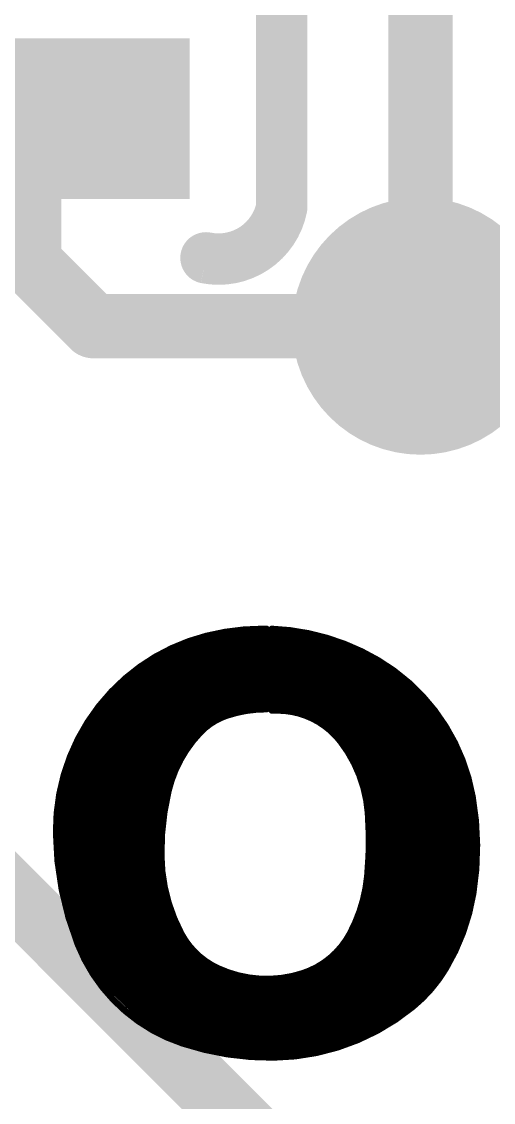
# Model space of a CAD drawing. Extents: x -0.1 to 42, y -11.4 to 16.1.
# Drawn here: x 19.02 to 20.888, y 7.092 to 11.364 of the extents above; entities that cross this region are included whole.
import ezdxf

# ---------------------------------------------------------------- set-up
doc = ezdxf.new("R2010")
doc.units = 0
for name, color, linetype in [('1', 12, 'CONTINUOUS'), ('16', 132, 'CONTINUOUS'), ('18', 110, 'CONTINUOUS'), ('22', 40, 'CONTINUOUS')]:
    doc.layers.add(name, color=color, linetype=linetype)

# ---------------------------------------------------------------- blocks, each defined once
blk = doc.blocks.new('RECT')
blk.add_solid([(-0.5, -0.5), (0.5, -0.5), (-0.5, 0.5), (0.5, 0.5)])
blk = doc.blocks.new('ROUNDV')
at = {"const_width": 0.5}
blk.add_lwpolyline([(0, -0.25, 1), (0, 0.25, 1), (0, -0.25)], format="xyb", dxfattribs=at)

msp = doc.modelspace()

# ---------------------------------------------------------------- linework, layer by layer
at = {"layer": '1', "const_width": 0.254}
for points in [[(20.599, 10.16), (20.599, 14.614)], [(13.4, 13.5), (23.979, 2.921)]]:
    msp.add_lwpolyline(points, dxfattribs=at)
at = {"layer": '1', "const_width": 0.127}
msp.add_lwpolyline([(20.5355, 10.16, 1), (20.6625, 10.16)], format="xyb", dxfattribs=at)
at = {"layer": '16', "const_width": 0.254}
for points in [[(19.05, 10.98), (19.05, 10.414)], [(19.05, 10.414), (19.304, 10.16)], [(19.304, 10.16), (20.599, 10.16)], [(20.599, 10.16), (25.908, 10.16)]]:
    msp.add_lwpolyline(points, dxfattribs=at)
at = {"layer": '16', "const_width": 0.127}
for points in [[(19.1135, 10.98, 1), (18.9865, 10.98)], [(19.0949, 10.4589, 1), (19.0051, 10.3691)], [(18.9865, 10.414, 1), (19.1135, 10.414)], [(19.304, 10.2235, 1), (19.304, 10.0965)], [(19.2591, 10.1151, 1), (19.3489, 10.2049)], [(20.599, 10.2235, 1), (20.599, 10.0965)], [(20.599, 10.0965, 1), (20.599, 10.2235)]]:
    msp.add_lwpolyline(points, format="xyb", dxfattribs=at)
at = {"layer": '22'}
for points, const_width in [([(20.05, 10.63), (20.05, 12.23)], 0.2032), ([(19.9898, 8.9637), (19.9746, 8.9637)], 0.0254), ([(19.9898, 8.6462), (19.9898, 8.9637)], 0.0254), ([(20.0101, 8.9637), (20.0101, 8.6411)], 0.0254), ([(19.7739, 8.9281), (19.6113, 8.8722)], 0.0254), ([(19.737, 8.9154), (19.9752, 8.9154)], 0.0254), ([(19.9746, 8.9535), (19.7739, 8.9281)], 0.0254), ([(19.8742, 8.9408), (19.9748, 8.9408)], 0.0254), ([(19.9796, 8.6563), (19.9746, 8.9535)], 0.0254), ([(20.0355, 8.956), (20.0228, 8.951)], 0.0254), ([(20.0228, 8.951), (20.0228, 8.6589)], 0.0254), ([(20.0228, 8.9408), (20.1671, 8.9408)], 0.0254), ([(20.0228, 8.9154), (20.234, 8.9154)], 0.0254), ([(20.0406, 8.956), (20.0355, 8.956)], 0.0254), ([(20.1879, 8.9383), (20.0406, 8.956)], 0.0254), ([(20.5257, 8.7706), (20.1879, 8.9383)], 0.0254), ([(19.6113, 8.8722), (19.4132, 8.7351)], 0.0254), ([(19.6631, 8.89), (19.9757, 8.89)], 0.0254), ([(20.0228, 8.89), (20.2852, 8.89)], 0.0254), ([(19.5636, 8.8392), (19.9765, 8.8392)], 0.0254), ([(19.6003, 8.8646), (19.9761, 8.8646)], 0.0254), ([(20.0228, 8.8646), (20.3364, 8.8646)], 0.0254), ([(20.0228, 8.8392), (20.3875, 8.8392)], 0.0254), ([(19.4902, 8.7884), (19.9774, 8.7884)], 0.0254), ([(19.5269, 8.8138), (19.977, 8.8138)], 0.0254), ([(20.0228, 8.8138), (20.4387, 8.8138)], 0.0254), ([(20.0228, 8.7884), (20.4898, 8.7884)], 0.0254), ([(19.4535, 8.763), (19.9778, 8.763)], 0.0254), ([(20.0228, 8.763), (20.5317, 8.763)], 0.0254), ([(20.7391, 8.4988), (20.5257, 8.7706)], 0.0254), ([(19.4132, 8.7351), (19.304, 8.6081)], 0.0254), ([(19.3935, 8.7122), (19.9787, 8.7122)], 0.0254), ([(19.4168, 8.7376), (19.9782, 8.7376)], 0.0254), ([(20.0228, 8.7376), (20.5516, 8.7376)], 0.0254), ([(20.0228, 8.7122), (20.5716, 8.7122)], 0.0254), ([(19.3498, 8.6614), (19.9795, 8.6614)], 0.0254), ([(19.3717, 8.6868), (19.9791, 8.6868)], 0.0254), ([(20.0228, 8.6868), (20.5915, 8.6868)], 0.0254), ([(20.0228, 8.6614), (20.6114, 8.6614)], 0.0254), ([(20.0228, 8.6589), (20.1346, 8.6436)], 0.0254), ([(19.328, 8.636), (19.8287, 8.636)], 0.0254), ([(19.7485, 8.5928), (19.8476, 8.6462)], 0.0254), ([(19.8476, 8.6462), (19.9695, 8.6563)], 0.0254), ([(19.9695, 8.6563), (19.9796, 8.6563)], 0.0254), ([(20.0101, 8.6411), (20.033, 8.6411)], 0.0254), ([(20.1346, 8.6436), (20.254, 8.5776)], 0.0254), ([(20.1483, 8.636), (20.6314, 8.636)], 0.0254), ([(19.304, 8.6081), (19.1999, 8.3744)], 0.0254), ([(19.2938, 8.5852), (19.7407, 8.5852)], 0.0254), ([(19.3062, 8.6106), (19.7815, 8.6106)], 0.0254), ([(19.6621, 8.509), (19.7485, 8.5928)], 0.0254), ([(20.1943, 8.6106), (20.6513, 8.6106)], 0.0254), ([(20.2402, 8.5852), (20.6713, 8.5852)], 0.0254), ([(20.254, 8.5776), (20.3352, 8.4658)], 0.0254), ([(19.2712, 8.5344), (19.6883, 8.5344)], 0.0254), ([(19.2825, 8.5598), (19.7145, 8.5598)], 0.0254), ([(20.2669, 8.5598), (20.6912, 8.5598)], 0.0254), ([(20.2854, 8.5344), (20.7111, 8.5344)], 0.0254), ([(19.2599, 8.509), (19.6621, 8.509)], 0.0254), ([(19.5859, 8.3439), (19.6621, 8.509)], 0.0254), ([(20.3038, 8.509), (20.7311, 8.509)], 0.0254), ([(20.8204, 8.1432), (20.7391, 8.4988)], 0.0254), ([(19.2372, 8.4582), (19.6387, 8.4582)], 0.0254), ([(19.2485, 8.4836), (19.6504, 8.4836)], 0.0254), ([(20.3223, 8.4836), (20.7426, 8.4836)], 0.0254), ([(20.3352, 8.4658), (20.3759, 8.3744)], 0.0254), ([(20.3386, 8.4582), (20.7484, 8.4582)], 0.0254), ([(19.2146, 8.4074), (19.6152, 8.4074)], 0.0254), ([(19.2259, 8.4328), (19.6269, 8.4328)], 0.0254), ([(20.3499, 8.4328), (20.7542, 8.4328)], 0.0254), ([(20.3612, 8.4074), (20.76, 8.4074)], 0.0254), ([(19.1999, 8.3744), (19.1719, 8.1559)], 0.0254), ([(19.2033, 8.382), (19.6035, 8.382)], 0.0254), ([(20.3725, 8.382), (20.7658, 8.382)], 0.0254), ([(20.3759, 8.3744), (20.4038, 8.2245)], 0.0254), ([(19.1944, 8.3312), (19.5843, 8.3312)], 0.0254), ([(19.1976, 8.3566), (19.5918, 8.3566)], 0.0254), ([(19.5605, 8.1483), (19.5859, 8.3439)], 0.0254), ([(20.3792, 8.3566), (20.7716, 8.3566)], 0.0254), ([(20.3839, 8.3312), (20.7774, 8.3312)], 0.0254), ([(19.1879, 8.2804), (19.5777, 8.2804)], 0.0254), ([(19.1911, 8.3058), (19.581, 8.3058)], 0.0254), ([(20.3887, 8.3058), (20.7832, 8.3058)], 0.0254), ([(20.3934, 8.2804), (20.789, 8.2804)], 0.0254), ([(19.1846, 8.255), (19.5744, 8.255)], 0.0254), ([(20.3981, 8.255), (20.7948, 8.255)], 0.0254), ([(19.1781, 8.2042), (19.5678, 8.2042)], 0.0254), ([(19.1813, 8.2296), (19.5711, 8.2296)], 0.0254), ([(20.4029, 8.2296), (20.8006, 8.2296)], 0.0254), ([(20.4038, 8.2245), (20.4089, 8.0366)], 0.0254), ([(20.4044, 8.2042), (20.8065, 8.2042)], 0.0254), ([(19.1719, 8.1559), (19.1973, 7.9451)], 0.0254), ([(19.1722, 8.1534), (19.5612, 8.1534)], 0.0254), ([(19.1748, 8.1788), (19.5645, 8.1788)], 0.0254), ([(19.5605, 8.0035), (19.5605, 8.1483)], 0.0254), ([(20.405, 8.1788), (20.8123, 8.1788)], 0.0254), ([(20.4057, 8.1534), (20.8181, 8.1534)], 0.0254), ([(19.1753, 8.128), (19.5605, 8.128)], 0.0254), ([(20.4064, 8.128), (20.818, 8.128)], 0.0254), ([(20.7594, 7.7546), (20.8204, 8.1432)], 0.0254), ([(19.1783, 8.1026), (19.5605, 8.1026)], 0.0254), ([(19.1814, 8.0772), (19.5605, 8.0772)], 0.0254), ([(20.4071, 8.1026), (20.814, 8.1026)], 0.0254), ([(20.4078, 8.0772), (20.81, 8.0772)], 0.0254), ([(19.1844, 8.0518), (19.5605, 8.0518)], 0.0254), ([(19.1875, 8.0264), (19.5605, 8.0264)], 0.0254), ([(20.4089, 8.0366), (20.3911, 7.9096)], 0.0254), ([(20.4075, 8.0264), (20.8021, 8.0264)], 0.0254), ([(20.4085, 8.0518), (20.8061, 8.0518)], 0.0254), ([(19.1906, 8.001), (19.5611, 8.001)], 0.0254), ([(19.1936, 7.9756), (19.5673, 7.9756)], 0.0254), ([(19.5986, 7.8461), (19.5605, 8.0035)], 0.0254), ([(20.4004, 7.9756), (20.7941, 7.9756)], 0.0254), ([(20.4039, 8.001), (20.7981, 8.001)], 0.0254), ([(19.1967, 7.9502), (19.5734, 7.9502)], 0.0254), ([(19.1973, 7.9451), (19.2659, 7.6987)], 0.0254), ([(20.3968, 7.9502), (20.7901, 7.9502)], 0.0254), ([(19.203, 7.9248), (19.5796, 7.9248)], 0.0254), ([(19.21, 7.8994), (19.5857, 7.8994)], 0.0254), ([(20.3911, 7.9096), (20.353, 7.7927)], 0.0254), ([(20.3878, 7.8994), (20.7821, 7.8994)], 0.0254), ([(20.3932, 7.9248), (20.7861, 7.9248)], 0.0254), ([(19.2171, 7.874), (19.5918, 7.874)], 0.0254), ([(19.2242, 7.8486), (19.598, 7.8486)], 0.0254), ([(20.3712, 7.8486), (20.7742, 7.8486)], 0.0254), ([(20.3795, 7.874), (20.7781, 7.874)], 0.0254), ([(19.2312, 7.8232), (19.6089, 7.8232)], 0.0254), ([(19.6545, 7.7216), (19.5986, 7.8461)], 0.0254), ([(20.3629, 7.8232), (20.7702, 7.8232)], 0.0254), ([(19.2383, 7.7978), (19.6203, 7.7978)], 0.0254), ([(19.2454, 7.7724), (19.6317, 7.7724)], 0.0254), ([(20.353, 7.7927), (20.2971, 7.686)], 0.0254), ([(20.3424, 7.7724), (20.7622, 7.7724)], 0.0254), ([(20.3547, 7.7978), (20.7662, 7.7978)], 0.0254), ([(19.2524, 7.747), (19.6431, 7.747)], 0.0254), ([(19.2595, 7.7216), (19.6545, 7.7216)], 0.0254), ([(19.7663, 7.62), (19.6545, 7.7216)], 0.0254), ([(20.3158, 7.7216), (20.7382, 7.7216)], 0.0254), ([(20.3291, 7.747), (20.7545, 7.747)], 0.0254), ([(20.5994, 7.5057), (20.7594, 7.7546)], 0.0254), ([(19.2659, 7.6987), (19.3472, 7.5692)], 0.0254), ([(19.2675, 7.6962), (19.6824, 7.6962)], 0.0254), ([(20.2971, 7.686), (20.127, 7.5819)], 0.0254), ([(20.3024, 7.6962), (20.7219, 7.6962)], 0.0254), ([(19.2834, 7.6708), (19.7104, 7.6708)], 0.0254), ([(19.2994, 7.6454), (19.7384, 7.6454)], 0.0254), ([(20.2308, 7.6454), (20.6892, 7.6454)], 0.0254), ([(20.2723, 7.6708), (20.7055, 7.6708)], 0.0254), ([(19.3153, 7.62), (19.7663, 7.62)], 0.0254), ([(19.3313, 7.5946), (19.8414, 7.5946)], 0.0254), ([(19.9466, 7.559), (19.7663, 7.62)], 0.0254), ([(20.1478, 7.5946), (20.6565, 7.5946)], 0.0254), ([(20.1893, 7.62), (20.6729, 7.62)], 0.0254), ([(19.3472, 7.5692), (19.4666, 7.4549)], 0.0254), ([(19.3472, 7.5692), (19.9165, 7.5692)], 0.0254), ([(20.127, 7.5819), (19.9466, 7.559)], 0.0254), ([(20.027, 7.5692), (20.6402, 7.5692)], 0.0254), ([(19.3737, 7.5438), (20.6239, 7.5438)], 0.0254), ([(19.4003, 7.5184), (20.6076, 7.5184)], 0.0254), ([(20.3149, 7.3279), (20.5994, 7.5057)], 0.0254), ([(19.4268, 7.493), (20.5791, 7.493)], 0.0254), ([(19.4533, 7.4676), (20.5384, 7.4676)], 0.0254), ([(19.4666, 7.4549), (19.5783, 7.3762)], 0.0254), ([(19.4846, 7.4422), (20.4978, 7.4422)], 0.0254), ([(19.5207, 7.4168), (20.4572, 7.4168)], 0.0254), ([(19.5567, 7.3914), (20.4165, 7.3914)], 0.0254), ([(19.5783, 7.3762), (19.7637, 7.3127)], 0.0254), ([(19.6081, 7.366), (20.3759, 7.366)], 0.0254), ([(19.6822, 7.3406), (20.3352, 7.3406)], 0.0254), ([(19.7564, 7.3152), (20.2212, 7.3152)], 0.0254), ([(19.7637, 7.3127), (20.0152, 7.2873)], 0.0254), ([(20.0152, 7.2873), (20.3149, 7.3279)], 0.0254), ([(19.9904, 7.2898), (20.0337, 7.2898)], 0.0254)]:
    msp.add_lwpolyline(points, dxfattribs=dict(at, const_width=const_width))
for points, const_width in [([(19.75, 10.43, 0.4142), (20.05, 10.63)], 0.2032), ([(20.0998, 10.62, 1), (20.0002, 10.64)], 0.1016), ([(19.9992, 10.63, 1), (20.1008, 10.63)], 0.1016), ([(19.76, 10.4798, 1), (19.74, 10.3802)], 0.1016), ([(19.9746, 8.9637, 0.0624), (19.751, 8.9357)], 0.0254), ([(19.9746, 8.9701, 1), (19.9746, 8.9574)], 0.0127), ([(19.9746, 8.9574, 1), (19.9746, 8.9701)], 0.0127), ([(19.9962, 8.9637, 1), (19.9835, 8.9637)], 0.0127), ([(19.9898, 8.9574, 1), (19.9898, 8.9701)], 0.0127), ([(20.0165, 8.9637, 1), (20.0038, 8.9637)], 0.0127), ([(20.4318, 8.8392, 0.1246), (20.0101, 8.9637)], 0.0254), ([(20.0103, 8.97, 1), (20.0099, 8.9574)], 0.0127), ([(19.751, 8.9357, 0.1172), (19.431, 8.7681)], 0.0254), ([(19.737, 8.9217, 1), (19.737, 8.9091)], 0.0127), ([(19.7494, 8.9419, 1), (19.7526, 8.9295)], 0.0127), ([(19.7526, 8.9295, 1), (19.7494, 8.9419)], 0.0127), ([(19.7731, 8.9344, 1), (19.7747, 8.9218)], 0.0127), ([(19.776, 8.9221, 1), (19.7718, 8.9341)], 0.0127), ([(19.8742, 8.9472, 1), (19.8742, 8.9345)], 0.0127), ([(19.9809, 8.9536, 1), (19.9683, 8.9534)], 0.0127), ([(19.9754, 8.9472, 1), (19.9738, 8.9598)], 0.0127), ([(19.9748, 8.9345, 1), (19.9748, 8.9472)], 0.0127), ([(19.9752, 8.9091, 1), (19.9752, 8.9217)], 0.0127), ([(20.0292, 8.951, 1), (20.0164, 8.951)], 0.0127), ([(20.0205, 8.9569, 1), (20.0251, 8.9451)], 0.0127), ([(20.0228, 8.9472, 1), (20.0228, 8.9345)], 0.0127), ([(20.0228, 8.9217, 1), (20.0228, 8.9091)], 0.0127), ([(20.0355, 8.9624, 1), (20.0355, 8.9497)], 0.0127), ([(20.0378, 8.9501, 1), (20.0332, 8.9619)], 0.0127), ([(20.0414, 8.9623, 1), (20.0398, 8.9497)], 0.0127), ([(20.0406, 8.9497, 1), (20.0406, 8.9624)], 0.0127), ([(20.1671, 8.9345, 1), (20.1671, 8.9472)], 0.0127), ([(20.1907, 8.944, 1), (20.1851, 8.9326)], 0.0127), ([(20.1871, 8.932, 1), (20.1887, 8.9446)], 0.0127), ([(20.234, 8.9091, 1), (20.234, 8.9217)], 0.0127), ([(19.6631, 8.8963, 1), (19.6631, 8.8837)], 0.0127), ([(19.9757, 8.8837, 1), (19.9757, 8.8963)], 0.0127), ([(20.0228, 8.8963, 1), (20.0228, 8.8837)], 0.0127), ([(20.2852, 8.8837, 1), (20.2852, 8.8963)], 0.0127), ([(19.5636, 8.8455, 1), (19.5636, 8.8329)], 0.0127), ([(19.6003, 8.871, 1), (19.6003, 8.8583)], 0.0127), ([(19.6092, 8.8782, 1), (19.6134, 8.8662)], 0.0127), ([(19.6149, 8.867, 1), (19.6077, 8.8774)], 0.0127), ([(19.9761, 8.8583, 1), (19.9761, 8.871)], 0.0127), ([(19.9765, 8.8329, 1), (19.9765, 8.8455)], 0.0127), ([(20.0228, 8.871, 1), (20.0228, 8.8583)], 0.0127), ([(20.0228, 8.8455, 1), (20.0228, 8.8329)], 0.0127), ([(20.3364, 8.8583, 1), (20.3364, 8.871)], 0.0127), ([(20.3875, 8.8329, 1), (20.3875, 8.8455)], 0.0127), ([(20.8051, 8.3007, 0.2183), (20.4318, 8.8392)], 0.0254), ([(20.435, 8.8447, 1), (20.4286, 8.8337)], 0.0127), ([(20.4286, 8.8337, 1), (20.435, 8.8447)], 0.0127), ([(19.4902, 8.7948, 1), (19.4902, 8.7821)], 0.0127), ([(19.5269, 8.8201, 1), (19.5269, 8.8075)], 0.0127), ([(19.977, 8.8075, 1), (19.977, 8.8201)], 0.0127), ([(19.9774, 8.7821, 1), (19.9774, 8.7948)], 0.0127), ([(20.0228, 8.8201, 1), (20.0228, 8.8075)], 0.0127), ([(20.0228, 8.7948, 1), (20.0228, 8.7821)], 0.0127), ([(20.4387, 8.8075, 1), (20.4387, 8.8201)], 0.0127), ([(20.4898, 8.7821, 1), (20.4898, 8.7948)], 0.0127), ([(19.431, 8.7681, 0.2195), (19.1567, 8.1585)], 0.0254), ([(19.4268, 8.7729, 1), (19.4352, 8.7633)], 0.0127), ([(19.4352, 8.7633, 1), (19.4268, 8.7729)], 0.0127), ([(19.4535, 8.7693, 1), (19.4535, 8.7567)], 0.0127), ([(19.9778, 8.7567, 1), (19.9778, 8.7693)], 0.0127), ([(20.0228, 8.7693, 1), (20.0228, 8.7567)], 0.0127), ([(20.5307, 8.7745, 1), (20.5207, 8.7667)], 0.0127), ([(20.5229, 8.7649, 1), (20.5285, 8.7763)], 0.0127), ([(20.5317, 8.7567, 1), (20.5317, 8.7693)], 0.0127), ([(19.3935, 8.7186, 1), (19.3935, 8.7059)], 0.0127), ([(19.4096, 8.7403, 1), (19.4168, 8.7299)], 0.0127), ([(19.418, 8.731, 1), (19.4084, 8.7392)], 0.0127), ([(19.4168, 8.7439, 1), (19.4168, 8.7313)], 0.0127), ([(19.9782, 8.7313, 1), (19.9782, 8.7439)], 0.0127), ([(19.9787, 8.7059, 1), (19.9787, 8.7186)], 0.0127), ([(20.0228, 8.7439, 1), (20.0228, 8.7313)], 0.0127), ([(20.0228, 8.7186, 1), (20.0228, 8.7059)], 0.0127), ([(20.5516, 8.7313, 1), (20.5516, 8.7439)], 0.0127), ([(20.5716, 8.7059, 1), (20.5716, 8.7186)], 0.0127), ([(19.3498, 8.6677, 1), (19.3498, 8.6551)], 0.0127), ([(19.3717, 8.6931, 1), (19.3717, 8.6805)], 0.0127), ([(19.9791, 8.6805, 1), (19.9791, 8.6931)], 0.0127), ([(19.9795, 8.6551, 1), (19.9795, 8.6677)], 0.0127), ([(20.0228, 8.6931, 1), (20.0228, 8.6805)], 0.0127), ([(20.0228, 8.6677, 1), (20.0228, 8.6551)], 0.0127), ([(20.0237, 8.6652, 1), (20.0219, 8.6526)], 0.0127), ([(20.5915, 8.6805, 1), (20.5915, 8.6931)], 0.0127), ([(20.6114, 8.6551, 1), (20.6114, 8.6677)], 0.0127), ([(19.328, 8.6424, 1), (19.328, 8.6297)], 0.0127), ([(19.8323, 8.6208, 0.1209), (19.7282, 8.5547)], 0.0254), ([(19.9898, 8.6462, 0.0828), (19.8323, 8.6208)], 0.0254), ([(19.8303, 8.6268, 1), (19.8343, 8.6148)], 0.0127), ([(19.8287, 8.6297, 1), (19.8287, 8.6424)], 0.0127), ([(19.8343, 8.6148, 1), (19.8303, 8.6268)], 0.0127), ([(19.8471, 8.6525, 1), (19.8481, 8.6399)], 0.0127), ([(19.8506, 8.6406, 1), (19.8446, 8.6518)], 0.0127), ([(19.9695, 8.6626, 1), (19.9695, 8.65)], 0.0127), ([(19.97, 8.65, 1), (19.969, 8.6626)], 0.0127), ([(19.9733, 8.6562, 1), (19.9859, 8.6564)], 0.0127), ([(19.9796, 8.65, 1), (19.9796, 8.6626)], 0.0127), ([(19.9835, 8.6462, 1), (19.9962, 8.6462)], 0.0127), ([(19.9898, 8.6399, 1), (19.9898, 8.6525)], 0.0127), ([(20.0038, 8.6411, 1), (20.0165, 8.6411)], 0.0127), ([(20.0101, 8.6474, 1), (20.0101, 8.6348)], 0.0127), ([(20.0164, 8.6589, 1), (20.0292, 8.6589)], 0.0127), ([(20.2819, 8.5192, 0.2316), (20.033, 8.6411)], 0.0254), ([(20.033, 8.6474, 1), (20.033, 8.6348)], 0.0127), ([(20.033, 8.6348, 1), (20.033, 8.6474)], 0.0127), ([(20.1377, 8.6492, 1), (20.1315, 8.638)], 0.0127), ([(20.1337, 8.6373, 1), (20.1355, 8.6499)], 0.0127), ([(20.1483, 8.6424, 1), (20.1483, 8.6297)], 0.0127), ([(20.6314, 8.6297, 1), (20.6314, 8.6424)], 0.0127), ([(19.2938, 8.5915, 1), (19.2938, 8.5789)], 0.0127), ([(19.2992, 8.6122, 1), (19.3088, 8.604)], 0.0127), ([(19.3098, 8.6055, 1), (19.2982, 8.6107)], 0.0127), ([(19.3062, 8.6169, 1), (19.3062, 8.6043)], 0.0127), ([(19.7407, 8.5789, 1), (19.7407, 8.5915)], 0.0127), ([(19.7455, 8.5984, 1), (19.7515, 8.5872)], 0.0127), ([(19.7529, 8.5882, 1), (19.7441, 8.5974)], 0.0127), ([(19.7815, 8.6043, 1), (19.7815, 8.6169)], 0.0127), ([(20.1943, 8.6169, 1), (20.1943, 8.6043)], 0.0127), ([(20.2402, 8.5915, 1), (20.2402, 8.5789)], 0.0127), ([(20.2591, 8.5813, 1), (20.2489, 8.5739)], 0.0127), ([(20.2509, 8.572, 1), (20.2571, 8.5832)], 0.0127), ([(20.6513, 8.6043, 1), (20.6513, 8.6169)], 0.0127), ([(20.6713, 8.5789, 1), (20.6713, 8.5915)], 0.0127), ([(19.2712, 8.5407, 1), (19.2712, 8.5281)], 0.0127), ([(19.2825, 8.5662, 1), (19.2825, 8.5535)], 0.0127), ([(19.7282, 8.5547, 0.1342), (19.6012, 8.321)], 0.0254), ([(19.6883, 8.5281, 1), (19.6883, 8.5407)], 0.0127), ([(19.7145, 8.5535, 1), (19.7145, 8.5662)], 0.0127), ([(19.7236, 8.5591, 1), (19.7328, 8.5503)], 0.0127), ([(19.7328, 8.5503, 1), (19.7236, 8.5591)], 0.0127), ([(20.2669, 8.5662, 1), (20.2669, 8.5535)], 0.0127), ([(20.2854, 8.5407, 1), (20.2854, 8.5281)], 0.0127), ([(20.6912, 8.5535, 1), (20.6912, 8.5662)], 0.0127), ([(20.7111, 8.5281, 1), (20.7111, 8.5407)], 0.0127), ([(19.2599, 8.5153, 1), (19.2599, 8.5027)], 0.0127), ([(19.6577, 8.5136, 1), (19.6665, 8.5044)], 0.0127), ([(19.6679, 8.5063, 1), (19.6563, 8.5117)], 0.0127), ([(19.6621, 8.5027, 1), (19.6621, 8.5153)], 0.0127), ([(20.3911, 8.2347, 0.1478), (20.2819, 8.5192)], 0.0254), ([(20.2869, 8.5231, 1), (20.2769, 8.5153)], 0.0127), ([(20.2769, 8.5153, 1), (20.2869, 8.5231)], 0.0127), ([(20.3038, 8.5153, 1), (20.3038, 8.5027)], 0.0127), ([(20.7311, 8.5027, 1), (20.7311, 8.5153)], 0.0127), ([(20.7453, 8.5002, 1), (20.7329, 8.4974)], 0.0127), ([(20.7341, 8.4949, 1), (20.7441, 8.5027)], 0.0127), ([(19.2372, 8.4645, 1), (19.2372, 8.4519)], 0.0127), ([(19.2485, 8.49, 1), (19.2485, 8.4773)], 0.0127), ([(19.6387, 8.4519, 1), (19.6387, 8.4645)], 0.0127), ([(19.6504, 8.4773, 1), (19.6504, 8.49)], 0.0127), ([(20.3223, 8.49, 1), (20.3223, 8.4773)], 0.0127), ([(20.341, 8.4684, 1), (20.3294, 8.4632)], 0.0127), ([(20.3301, 8.4621, 1), (20.3403, 8.4695)], 0.0127), ([(20.3386, 8.4645, 1), (20.3386, 8.4519)], 0.0127), ([(20.7426, 8.4773, 1), (20.7426, 8.49)], 0.0127), ([(20.7484, 8.4519, 1), (20.7484, 8.4645)], 0.0127), ([(19.2146, 8.4138, 1), (19.2146, 8.4011)], 0.0127), ([(19.2259, 8.4391, 1), (19.2259, 8.4265)], 0.0127), ([(19.6152, 8.4011, 1), (19.6152, 8.4138)], 0.0127), ([(19.6269, 8.4265, 1), (19.6269, 8.4391)], 0.0127), ([(20.3499, 8.4391, 1), (20.3499, 8.4265)], 0.0127), ([(20.3612, 8.4138, 1), (20.3612, 8.4011)], 0.0127), ([(20.7542, 8.4265, 1), (20.7542, 8.4391)], 0.0127), ([(20.76, 8.4011, 1), (20.76, 8.4138)], 0.0127), ([(19.2062, 8.3736, 1), (19.1936, 8.3752)], 0.0127), ([(19.1941, 8.377, 1), (19.2057, 8.3718)], 0.0127), ([(19.2033, 8.3883, 1), (19.2033, 8.3757)], 0.0127), ([(19.6035, 8.3757, 1), (19.6035, 8.3883)], 0.0127), ([(20.3725, 8.3883, 1), (20.3725, 8.3757)], 0.0127), ([(20.3821, 8.3756, 1), (20.3697, 8.3732)], 0.0127), ([(20.3701, 8.3718, 1), (20.3817, 8.377)], 0.0127), ([(20.7658, 8.3757, 1), (20.7658, 8.3883)], 0.0127), ([(19.1944, 8.3376, 1), (19.1944, 8.3249)], 0.0127), ([(19.1976, 8.3629, 1), (19.1976, 8.3503)], 0.0127), ([(19.6012, 8.321, 0.0602), (19.5732, 8.0696)], 0.0254), ([(19.5922, 8.3431, 1), (19.5796, 8.3447)], 0.0127), ([(19.5801, 8.3466, 1), (19.5917, 8.3412)], 0.0127), ([(19.5843, 8.3249, 1), (19.5843, 8.3376)], 0.0127), ([(19.5918, 8.3503, 1), (19.5918, 8.3629)], 0.0127), ([(19.6074, 8.3195, 1), (19.595, 8.3225)], 0.0127), ([(20.3792, 8.3629, 1), (20.3792, 8.3503)], 0.0127), ([(20.3839, 8.3376, 1), (20.3839, 8.3249)], 0.0127), ([(20.7716, 8.3503, 1), (20.7716, 8.3629)], 0.0127), ([(20.7774, 8.3249, 1), (20.7774, 8.3376)], 0.0127), ([(19.1879, 8.2867, 1), (19.1879, 8.2741)], 0.0127), ([(19.1911, 8.3121, 1), (19.1911, 8.2995)], 0.0127), ([(19.5777, 8.2741, 1), (19.5777, 8.2867)], 0.0127), ([(19.581, 8.2995, 1), (19.581, 8.3121)], 0.0127), ([(19.595, 8.3225, 1), (19.6074, 8.3195)], 0.0127), ([(20.3887, 8.3121, 1), (20.3887, 8.2995)], 0.0127), ([(20.3934, 8.2867, 1), (20.3934, 8.2741)], 0.0127), ([(20.7832, 8.2995, 1), (20.7832, 8.3121)], 0.0127), ([(20.789, 8.2741, 1), (20.789, 8.2867)], 0.0127), ([(20.8077, 7.9172, 0.0851), (20.8051, 8.3007)], 0.0254), ([(20.8114, 8.3018, 1), (20.7988, 8.2996)], 0.0127), ([(20.7988, 8.2996, 1), (20.8114, 8.3018)], 0.0127), ([(19.1846, 8.2614, 1), (19.1846, 8.2487)], 0.0127), ([(19.5744, 8.2487, 1), (19.5744, 8.2614)], 0.0127), ([(20.3886, 7.9883, 0.0416), (20.3911, 8.2347)], 0.0254), ([(20.3974, 8.2352, 1), (20.3848, 8.2342)], 0.0127), ([(20.3981, 8.2614, 1), (20.3981, 8.2487)], 0.0127), ([(20.7948, 8.2487, 1), (20.7948, 8.2614)], 0.0127), ([(19.1781, 8.2105, 1), (19.1781, 8.1979)], 0.0127), ([(19.1813, 8.2359, 1), (19.1813, 8.2233)], 0.0127), ([(19.5678, 8.1979, 1), (19.5678, 8.2105)], 0.0127), ([(19.5711, 8.2233, 1), (19.5711, 8.2359)], 0.0127), ([(20.3848, 8.2342, 1), (20.3974, 8.2352)], 0.0127), ([(20.4029, 8.2359, 1), (20.4029, 8.2233)], 0.0127), ([(20.4101, 8.2247, 1), (20.3975, 8.2243)], 0.0127), ([(20.3976, 8.2233, 1), (20.41, 8.2257)], 0.0127), ([(20.4044, 8.2105, 1), (20.4044, 8.1979)], 0.0127), ([(20.8006, 8.2233, 1), (20.8006, 8.2359)], 0.0127), ([(20.8065, 8.1979, 1), (20.8065, 8.2105)], 0.0127), ([(19.1567, 8.1585, 0.092), (19.243, 7.7165)], 0.0254), ([(19.163, 8.1586, 1), (19.1504, 8.1584)], 0.0127), ([(19.1504, 8.1584, 1), (19.163, 8.1586)], 0.0127), ([(19.1782, 8.1567, 1), (19.1656, 8.1551)], 0.0127), ([(19.1656, 8.1567, 1), (19.1782, 8.1551)], 0.0127), ([(19.1722, 8.1597, 1), (19.1722, 8.1471)], 0.0127), ([(19.1748, 8.1852, 1), (19.1748, 8.1725)], 0.0127), ([(19.5669, 8.1483, 1), (19.5541, 8.1483)], 0.0127), ([(19.5612, 8.1471, 1), (19.5612, 8.1597)], 0.0127), ([(19.5645, 8.1725, 1), (19.5645, 8.1852)], 0.0127), ([(20.405, 8.1852, 1), (20.405, 8.1725)], 0.0127), ([(20.4057, 8.1597, 1), (20.4057, 8.1471)], 0.0127), ([(20.8123, 8.1725, 1), (20.8123, 8.1852)], 0.0127), ([(20.8181, 8.1471, 1), (20.8181, 8.1597)], 0.0127), ([(19.1753, 8.1343, 1), (19.1753, 8.1217)], 0.0127), ([(19.5542, 8.1491, 1), (19.5668, 8.1475)], 0.0127), ([(19.5605, 8.1217, 1), (19.5605, 8.1343)], 0.0127), ([(20.4064, 8.1343, 1), (20.4064, 8.1217)], 0.0127), ([(20.8267, 8.1422, 1), (20.8141, 8.1442)], 0.0127), ([(20.8142, 8.1418, 1), (20.8266, 8.1446)], 0.0127), ([(20.818, 8.1217, 1), (20.818, 8.1343)], 0.0127), ([(19.1783, 8.109, 1), (19.1783, 8.0963)], 0.0127), ([(19.1814, 8.0836, 1), (19.1814, 8.0709)], 0.0127), ([(19.5605, 8.0963, 1), (19.5605, 8.109)], 0.0127), ([(19.5605, 8.0709, 1), (19.5605, 8.0836)], 0.0127), ([(19.5732, 8.0696, 0.1204), (19.652, 7.7597)], 0.0254), ([(19.5795, 8.0697, 1), (19.5669, 8.0695)], 0.0127), ([(19.5669, 8.0695, 1), (19.5795, 8.0697)], 0.0127), ([(20.4071, 8.109, 1), (20.4071, 8.0963)], 0.0127), ([(20.4078, 8.0836, 1), (20.4078, 8.0709)], 0.0127), ([(20.81, 8.0709, 1), (20.81, 8.0836)], 0.0127), ([(20.814, 8.0963, 1), (20.814, 8.109)], 0.0127), ([(19.1844, 8.0581, 1), (19.1844, 8.0455)], 0.0127), ([(19.1875, 8.0328, 1), (19.1875, 8.0201)], 0.0127), ([(19.5605, 8.0455, 1), (19.5605, 8.0581)], 0.0127), ([(19.5605, 8.0201, 1), (19.5605, 8.0328)], 0.0127), ([(20.4075, 8.0328, 1), (20.4075, 8.0201)], 0.0127), ([(20.4085, 8.0581, 1), (20.4085, 8.0455)], 0.0127), ([(20.4152, 8.0357, 1), (20.4026, 8.0375)], 0.0127), ([(20.4026, 8.0364, 1), (20.4152, 8.0368)], 0.0127), ([(20.8021, 8.0201, 1), (20.8021, 8.0328)], 0.0127), ([(20.8061, 8.0455, 1), (20.8061, 8.0581)], 0.0127), ([(19.1906, 8.0074, 1), (19.1906, 7.9947)], 0.0127), ([(19.1936, 7.982, 1), (19.1936, 7.9692)], 0.0127), ([(19.5541, 8.0035, 1), (19.5669, 8.0035)], 0.0127), ([(19.5667, 8.005, 1), (19.5543, 8.002)], 0.0127), ([(19.5611, 7.9947, 1), (19.5611, 8.0074)], 0.0127), ([(19.5673, 7.9692, 1), (19.5673, 7.982)], 0.0127), ([(20.32, 7.7597, 0.0995), (20.3886, 7.9883)], 0.0254), ([(20.3949, 7.9877, 1), (20.3823, 7.9889)], 0.0127), ([(20.3823, 7.9889, 1), (20.3949, 7.9877)], 0.0127), ([(20.4004, 7.982, 1), (20.4004, 7.9692)], 0.0127), ([(20.4039, 8.0074, 1), (20.4039, 7.9947)], 0.0127), ([(20.7941, 7.9692, 1), (20.7941, 7.982)], 0.0127), ([(20.7981, 7.9947, 1), (20.7981, 8.0074)], 0.0127), ([(19.1967, 7.9566, 1), (19.1967, 7.9439)], 0.0127), ([(19.2034, 7.9468, 1), (19.1912, 7.9434)], 0.0127), ([(19.191, 7.9443, 1), (19.2036, 7.9459)], 0.0127), ([(19.5734, 7.9439, 1), (19.5734, 7.9566)], 0.0127), ([(20.3968, 7.9566, 1), (20.3968, 7.9439)], 0.0127), ([(20.7901, 7.9439, 1), (20.7901, 7.9566)], 0.0127), ([(19.203, 7.9312, 1), (19.203, 7.9184)], 0.0127), ([(19.21, 7.9058, 1), (19.21, 7.893)], 0.0127), ([(19.5796, 7.9184, 1), (19.5796, 7.9312)], 0.0127), ([(19.5857, 7.893, 1), (19.5857, 7.9058)], 0.0127), ([(20.3878, 7.9058, 1), (20.3878, 7.893)], 0.0127), ([(20.3848, 7.9105, 1), (20.3974, 7.9087)], 0.0127), ([(20.3971, 7.9076, 1), (20.3851, 7.9116)], 0.0127), ([(20.3932, 7.9312, 1), (20.3932, 7.9184)], 0.0127), ([(20.6985, 7.62, 0.0949), (20.8077, 7.9172)], 0.0254), ([(20.7821, 7.893, 1), (20.7821, 7.9058)], 0.0127), ([(20.7861, 7.9184, 1), (20.7861, 7.9312)], 0.0127), ([(20.814, 7.9162, 1), (20.8014, 7.9182)], 0.0127), ([(20.8014, 7.9182, 1), (20.814, 7.9162)], 0.0127), ([(19.2171, 7.8804, 1), (19.2171, 7.8677)], 0.0127), ([(19.2242, 7.855, 1), (19.2242, 7.8422)], 0.0127), ([(19.5918, 7.8677, 1), (19.5918, 7.8804)], 0.0127), ([(19.598, 7.8422, 1), (19.598, 7.855)], 0.0127), ([(20.3712, 7.855, 1), (20.3712, 7.8422)], 0.0127), ([(20.3795, 7.8804, 1), (20.3795, 7.8677)], 0.0127), ([(20.7742, 7.8422, 1), (20.7742, 7.855)], 0.0127), ([(20.7781, 7.8677, 1), (20.7781, 7.8804)], 0.0127), ([(19.2312, 7.8296, 1), (19.2312, 7.8168)], 0.0127), ([(19.6044, 7.8487, 1), (19.5928, 7.8435)], 0.0127), ([(19.5924, 7.8446, 1), (19.6048, 7.8476)], 0.0127), ([(19.6089, 7.8168, 1), (19.6089, 7.8296)], 0.0127), ([(20.3629, 7.8296, 1), (20.3629, 7.8168)], 0.0127), ([(20.7702, 7.8168, 1), (20.7702, 7.8296)], 0.0127), ([(19.2383, 7.8042, 1), (19.2383, 7.7915)], 0.0127), ([(19.2454, 7.7788, 1), (19.2454, 7.766)], 0.0127), ([(19.6203, 7.7915, 1), (19.6203, 7.8042)], 0.0127), ([(19.6317, 7.766, 1), (19.6317, 7.7788)], 0.0127), ([(20.3424, 7.7788, 1), (20.3424, 7.766)], 0.0127), ([(20.347, 7.7947, 1), (20.359, 7.7907)], 0.0127), ([(20.3586, 7.7898, 1), (20.3474, 7.7956)], 0.0127), ([(20.3547, 7.8042, 1), (20.3547, 7.7915)], 0.0127), ([(20.7622, 7.766, 1), (20.7622, 7.7788)], 0.0127), ([(20.7662, 7.7915, 1), (20.7662, 7.8042)], 0.0127), ([(19.2524, 7.7534, 1), (19.2524, 7.7407)], 0.0127), ([(19.2595, 7.728, 1), (19.2595, 7.7153)], 0.0127), ([(19.6431, 7.7407, 1), (19.6431, 7.7534)], 0.0127), ([(19.652, 7.7597, 0.1633), (19.7968, 7.6225)], 0.0254), ([(19.6576, 7.7627, 1), (19.6464, 7.7567)], 0.0127), ([(19.6464, 7.7567, 1), (19.6576, 7.7627)], 0.0127), ([(19.6588, 7.7263, 1), (19.6502, 7.7169)], 0.0127), ([(19.6545, 7.7153, 1), (19.6545, 7.728)], 0.0127), ([(20.132, 7.6022, 0.1942), (20.32, 7.7597)], 0.0254), ([(20.3158, 7.728, 1), (20.3158, 7.7153)], 0.0127), ([(20.3144, 7.7627, 1), (20.3256, 7.7567)], 0.0127), ([(20.3256, 7.7567, 1), (20.3144, 7.7627)], 0.0127), ([(20.3291, 7.7534, 1), (20.3291, 7.7407)], 0.0127), ([(20.7382, 7.7153, 1), (20.7382, 7.728)], 0.0127), ([(20.7531, 7.7556, 1), (20.7657, 7.7536)], 0.0127), ([(20.7647, 7.7512, 1), (20.7541, 7.758)], 0.0127), ([(20.7545, 7.7407, 1), (20.7545, 7.7534)], 0.0127), ([(19.243, 7.7165, 0.2224), (19.6571, 7.3254)], 0.0254), ([(19.2489, 7.7188, 1), (19.2371, 7.7142)], 0.0127), ([(19.2371, 7.7142, 1), (19.2489, 7.7188)], 0.0127), ([(19.2713, 7.7021, 1), (19.2605, 7.6953)], 0.0127), ([(19.2598, 7.697, 1), (19.272, 7.7004)], 0.0127), ([(19.2675, 7.7026, 1), (19.2675, 7.6898)], 0.0127), ([(19.6487, 7.719, 1), (19.6603, 7.7242)], 0.0127), ([(19.6824, 7.6898, 1), (19.6824, 7.7026)], 0.0127), ([(20.2915, 7.6889, 1), (20.3027, 7.6831)], 0.0127), ([(20.3004, 7.6806, 1), (20.2938, 7.6914)], 0.0127), ([(20.3024, 7.7026, 1), (20.3024, 7.6898)], 0.0127), ([(20.7219, 7.6898, 1), (20.7219, 7.7026)], 0.0127), ([(19.2834, 7.6772, 1), (19.2834, 7.6645)], 0.0127), ([(19.2994, 7.6518, 1), (19.2994, 7.6391)], 0.0127), ([(19.7104, 7.6645, 1), (19.7104, 7.6772)], 0.0127), ([(19.7384, 7.6391, 1), (19.7384, 7.6518)], 0.0127), ([(20.2308, 7.6518, 1), (20.2308, 7.6391)], 0.0127), ([(20.2723, 7.6772, 1), (20.2723, 7.6645)], 0.0127), ([(20.6892, 7.6391, 1), (20.6892, 7.6518)], 0.0127), ([(20.7055, 7.6645, 1), (20.7055, 7.6772)], 0.0127), ([(19.3153, 7.6264, 1), (19.3153, 7.6136)], 0.0127), ([(19.3313, 7.601, 1), (19.3313, 7.5883)], 0.0127), ([(19.7683, 7.626, 1), (19.7643, 7.614)], 0.0127), ([(19.762, 7.6153, 1), (19.7706, 7.6247)], 0.0127), ([(19.7663, 7.6136, 1), (19.7663, 7.6264)], 0.0127), ([(19.7968, 7.6225, 0.1897), (20.132, 7.6022)], 0.0254), ([(19.7995, 7.6283, 1), (19.7941, 7.6167)], 0.0127), ([(19.7941, 7.6167, 1), (19.7995, 7.6283)], 0.0127), ([(19.8414, 7.5883, 1), (19.8414, 7.601)], 0.0127), ([(20.13, 7.6082, 1), (20.134, 7.5962)], 0.0127), ([(20.134, 7.5962, 1), (20.13, 7.6082)], 0.0127), ([(20.1478, 7.601, 1), (20.1478, 7.5883)], 0.0127), ([(20.1893, 7.6264, 1), (20.1893, 7.6136)], 0.0127), ([(20.5689, 7.4701, 0.0859), (20.6985, 7.62)], 0.0254), ([(20.6565, 7.5883, 1), (20.6565, 7.601)], 0.0127), ([(20.6729, 7.6136, 1), (20.6729, 7.6264)], 0.0127), ([(20.6931, 7.6233, 1), (20.7039, 7.6167)], 0.0127), ([(20.7039, 7.6167, 1), (20.6931, 7.6233)], 0.0127), ([(19.3516, 7.5738, 1), (19.3428, 7.5646)], 0.0127), ([(19.3472, 7.5756, 1), (19.3472, 7.5629)], 0.0127), ([(19.3418, 7.5658, 1), (19.3526, 7.5726)], 0.0127), ([(19.9165, 7.5629, 1), (19.9165, 7.5756)], 0.0127), ([(19.9458, 7.5653, 1), (19.9474, 7.5527)], 0.0127), ([(19.9446, 7.553, 1), (19.9486, 7.565)], 0.0127), ([(20.027, 7.5756, 1), (20.027, 7.5629)], 0.0127), ([(20.1237, 7.5873, 1), (20.1303, 7.5765)], 0.0127), ([(20.1278, 7.5756, 1), (20.1262, 7.5882)], 0.0127), ([(20.6402, 7.5629, 1), (20.6402, 7.5756)], 0.0127), ([(19.3737, 7.5502, 1), (19.3737, 7.5374)], 0.0127), ([(19.4003, 7.5248, 1), (19.4003, 7.5121)], 0.0127), ([(20.6028, 7.5003, 1), (20.596, 7.5111)], 0.0127), ([(20.6076, 7.5121, 1), (20.6076, 7.5248)], 0.0127), ([(20.6239, 7.5374, 1), (20.6239, 7.5502)], 0.0127), ([(19.4268, 7.4994, 1), (19.4268, 7.4867)], 0.0127), ([(19.4533, 7.474, 1), (19.4533, 7.4612)], 0.0127), ([(20.0177, 7.2695, 0.1703), (20.5689, 7.4701)], 0.0254), ([(20.5384, 7.4612, 1), (20.5384, 7.474)], 0.0127), ([(20.5649, 7.475, 1), (20.5729, 7.4652)], 0.0127), ([(20.5729, 7.4652, 1), (20.5649, 7.475)], 0.0127), ([(20.5791, 7.4867, 1), (20.5791, 7.4994)], 0.0127), ([(20.5941, 7.5091, 1), (20.6047, 7.5023)], 0.0127), ([(19.4703, 7.4601, 1), (19.4629, 7.4497)], 0.0127), ([(19.4622, 7.4503, 1), (19.471, 7.4595)], 0.0127), ([(19.4846, 7.4486, 1), (19.4846, 7.4359)], 0.0127), ([(20.4978, 7.4359, 1), (20.4978, 7.4486)], 0.0127), ([(19.5207, 7.4232, 1), (19.5207, 7.4104)], 0.0127), ([(19.5567, 7.3978, 1), (19.5567, 7.385)], 0.0127), ([(20.4165, 7.385, 1), (20.4165, 7.3978)], 0.0127), ([(20.4572, 7.4104, 1), (20.4572, 7.4232)], 0.0127), ([(19.5804, 7.3822, 1), (19.5762, 7.3702)], 0.0127), ([(19.5746, 7.371, 1), (19.582, 7.3814)], 0.0127), ([(19.6081, 7.3724, 1), (19.6081, 7.3597)], 0.0127), ([(19.6822, 7.347, 1), (19.6822, 7.3342)], 0.0127), ([(20.3352, 7.3342, 1), (20.3352, 7.347)], 0.0127), ([(20.3759, 7.3597, 1), (20.3759, 7.3724)], 0.0127), ([(19.6571, 7.3254, 0.083), (20.0177, 7.2695)], 0.0254), ([(19.6591, 7.3314, 1), (19.6551, 7.3194)], 0.0127), ([(19.6551, 7.3194, 1), (19.6591, 7.3314)], 0.0127), ([(19.7564, 7.3216, 1), (19.7564, 7.3088)], 0.0127), ([(19.7643, 7.319, 1), (19.7631, 7.3064)], 0.0127), ([(19.7616, 7.3067, 1), (19.7658, 7.3187)], 0.0127), ([(20.2212, 7.3088, 1), (20.2212, 7.3216)], 0.0127), ([(20.3115, 7.3333, 1), (20.3183, 7.3225)], 0.0127), ([(20.3158, 7.3216, 1), (20.314, 7.3342)], 0.0127), ([(19.9904, 7.2962, 1), (19.9904, 7.2835)], 0.0127), ([(20.0143, 7.2936, 1), (20.0161, 7.281)], 0.0127), ([(20.0176, 7.2758, 1), (20.0178, 7.2632)], 0.0127), ([(20.0146, 7.281, 1), (20.0158, 7.2936)], 0.0127), ([(20.0178, 7.2632, 1), (20.0176, 7.2758)], 0.0127), ([(20.0337, 7.2835, 1), (20.0337, 7.2962)], 0.0127)]:
    msp.add_lwpolyline(points, format="xyb", dxfattribs=dict(at, const_width=const_width))

# ---------------------------------------------------------------- block references
at = {"layer": '16', "xscale": 0.635, "yscale": 1.27, "rotation": 90}
msp.add_blockref('RECT', (19.05, 10.98), dxfattribs=at)
at = {"layer": '18', "xscale": 1.016, "yscale": 1.016}
msp.add_blockref('ROUNDV', (20.599, 10.16), dxfattribs=at)
msp.add_blockref('ROUNDV', (20.599, 10.16), dxfattribs=at)

doc.saveas('drawing.dxf')
